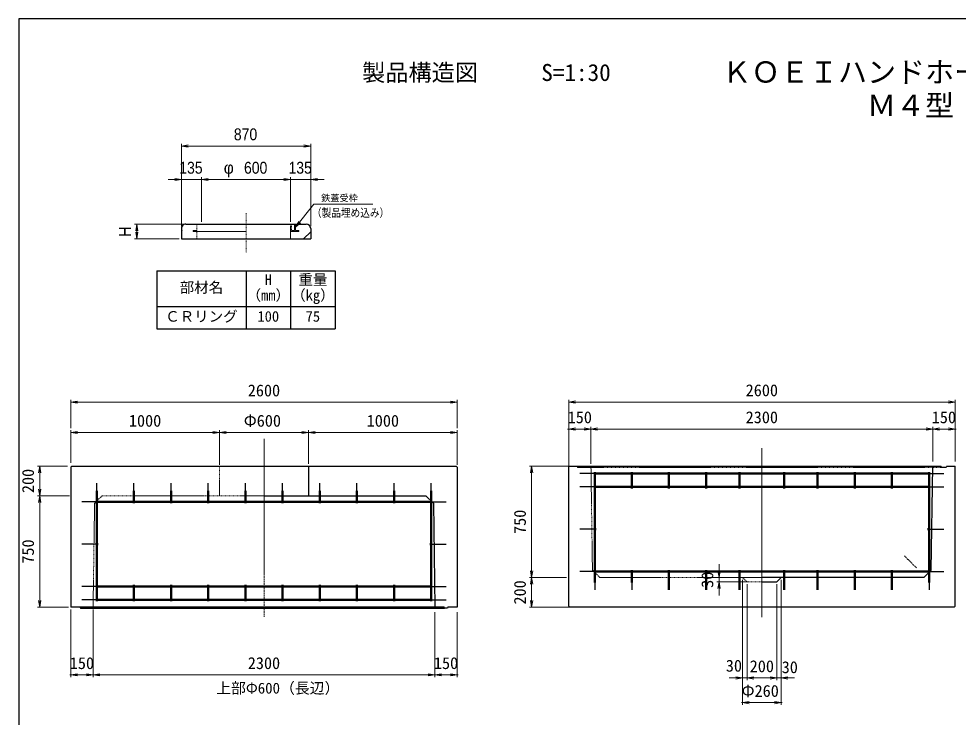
# Model space of a CAD drawing. Units: millimetres, scale not verified. Extents: x -200 to 200, y -139 to 138.
# Drawn here: x -200 to 10.7, y -18.2 to 138.5 of the extents above; entities that cross this region are included whole.
import ezdxf
from ezdxf.enums import TextEntityAlignment as Align

# ---------------------------------------------------------------- set-up
doc = ezdxf.new("R2010")
doc.units = ezdxf.units.MM
for name, pattern in [('DASHED', [7.5, 6, -1.5]), ('USER1', [12.95, 6.35, -3.175, 0.25, -3.175]), ('USER2', [4.7625, 3.175, -1.5875])]:
    doc.linetypes.add(name, pattern=pattern)
doc.layers.add('0-0', color=7, linetype='Continuous')
for name, color, linetype, lineweight in [('0-1_dims', 2, 'Continuous', 13), ('0-2_pen1実線', 4, 'Continuous', 13), ('0-3_pen2実線', 3, 'Continuous', 13), ('0-4_pen3実線', 7, 'Continuous', 25), ('0-5_pen4実線', 6, 'Continuous', 25), ('0-6_pen1一点', 4, 'USER1', 13), ('0-7_pen2破線', 3, 'DASHED', 18), ('0-8_鉄筋', 7, 'Continuous', 50), ('0-9_2', 7, 'Continuous', 25)]:
    doc.layers.add(name, color=color, linetype=linetype, lineweight=lineweight)
doc.styles.add('ＭＳ ゴシック', font='')
doc.styles.add('ＭＳ Ｐゴシック', font='')
doc.styles.get('ＭＳ ゴシック').set_extended_font_data('MS Gothic')
doc.styles.get('ＭＳ Ｐゴシック').set_extended_font_data('MS PGothic')

# ---------------------------------------------------------------- blocks, each defined once
blk = doc.blocks.new('部分図 1')
at = {"layer": '0-1_dims'}
for p, q in [((1394.07, 7213.59), (1394.07, 7768.54)), ((1394.07, 7753.54), (2264.07, 7753.54)), ((2264.07, 7228.59), (2264.07, 7768.54)), ((1394.07, 7528.54), (1304.07, 7528.54)), ((1394.07, 7213.59), (1394.07, 7543.54)), ((1529.07, 7528.54), (1394.07, 7528.54)), ((1529.07, 7243.59), (1529.07, 7543.54)), ((1529.07, 7243.59), (1529.07, 7543.54)), ((1529.07, 7528.54), (2129.07, 7528.54)), ((1529.07, 7528.54), (1619.07, 7528.54)), ((2129.07, 7528.54), (2039.07, 7528.54)), ((2129.07, 7243.59), (2129.07, 7543.54)), ((2129.07, 7243.59), (2129.07, 7543.54)), ((2129.07, 7528.54), (2264.07, 7528.54)), ((2264.07, 7213.59), (2264.07, 7543.54)), ((2264.07, 7528.54), (2354.07, 7528.54)), ((2330.09, 7361.95), (2681.55, 7361.95)), ((1409.07, 7228.59), (1079.13, 7228.59)), ((1094.13, 7228.59), (1094.13, 7128.59)), ((1379.07, 7128.59), (1079.13, 7128.59)), ((650, 5856), (650, 6045)), ((650, 6030), (3250, 6030)), ((3250, 5856), (3250, 6045)), ((4000, 5719), (4000, 6046)), ((4000, 6031), (6600, 6031)), ((6600, 5783.75), (6600, 6046)), ((650, 5622.07), (650, 5841)), ((650, 5826), (1650, 5826)), ((1650, 5607.93), (1650, 5841)), ((1650, 5607.93), (1650, 5841)), ((1650, 5826), (2250, 5826)), ((2250, 5615), (2250, 5841)), ((2250, 5615), (2250, 5841)), ((2250, 5826), (3250, 5826)), ((3250, 5607.93), (3250, 5841)), ((4000, 5849.31), (3993.18, 5849.31)), ((4000, 5521), (4000, 5864.31)), ((4000, 5849.31), (4150, 5849.31)), ((4150, 5615), (4150, 5864.31)), ((4150, 5615), (4150, 5864.31)), ((4150, 5849.31), (4156.82, 5849.31)), ((4150, 5849.31), (6450, 5849.31)), ((6449.79, 5849.31), (6443.08, 5849.31)), ((6449.79, 5630), (6449.79, 5864.31)), ((6449.79, 5849.31), (6600, 5849.31)), ((6450, 5647.86), (6450, 5864.31)), ((6600, 5630), (6600, 5864.31)), ((6600, 5849.31), (6606.71, 5849.31)), ((627.93, 5600), (426, 5600)), ((441, 5600), (441, 5400)), ((4035, 5600), (3736, 5600)), ((3751, 5600), (3751, 4850)), ((642.07, 5400), (426, 5400)), ((642.07, 5400), (426, 5400)), ((441, 5400), (441, 4650)), ((5012, 4850), (5012, 4940)), ((3985, 4850), (3736, 4850)), ((3985, 4850), (3736, 4850)), ((3751, 4850), (3751, 4650)), ((5155, 4850), (4997, 4850)), ((5210, 4820), (4997, 4820)), ((5012, 4850), (5012, 4820)), ((5012, 4820), (5012, 4730)), ((5170, 4835), (5170, 4159)), ((5200, 4805), (5200, 4159)), ((5200, 4805), (5200, 4159)), ((5400, 4805), (5400, 4159)), ((5400, 4805), (5400, 4159)), ((5430, 4835), (5430, 4159)), ((635, 4650), (426, 4650)), ((650, 4635), (650, 4180)), ((800, 4635), (800, 4180)), ((800, 4635), (800, 4180)), ((3100.01, 4616.42), (3100.01, 4180)), ((3100.01, 4616.42), (3100.01, 4180)), ((3250, 4616.42), (3250, 4180)), ((4133, 4650), (3736, 4650)), ((5430, 4516), (5430, 3993)), ((5170, 4465.25), (5170, 3993)), ((650, 4195), (643.18, 4195)), ((650, 4195), (800, 4195)), ((800, 4195), (3100.01, 4195)), ((800, 4195), (806.82, 4195)), ((3100.01, 4195), (3093.19, 4195)), ((3100.01, 4195), (3250, 4195)), ((3250, 4195), (3256.82, 4195)), ((5170, 4174), (5080, 4174)), ((5170, 4174), (5200, 4174)), ((5200, 4174), (5290, 4174)), ((5200, 4174), (5400, 4174)), ((5400, 4174), (5310, 4174)), ((5400, 4174), (5430, 4174)), ((5430, 4174), (5520, 4174)), ((5170, 4008), (5163.64, 4008)), ((5170, 4008), (5430, 4008)), ((5430, 4008), (5436.36, 4008))]:
    blk.add_line(p, q, dxfattribs=at)
at = {"layer": '0-1_dims', "color": 7}
blk.add_line((4055.71, 5600), (4061.9, 5600), dxfattribs=at)
at = {"layer": '0-1_dims'}
for points in [[(1439.07, 7761.04), (1394.07, 7753.54), (1439.07, 7746.04)], [(2219.07, 7746.04), (2264.07, 7753.54), (2219.07, 7761.04)], [(1349.07, 7521.04), (1394.07, 7528.54), (1349.07, 7536.04)], [(1574.07, 7536.04), (1529.07, 7528.54), (1574.07, 7521.04)], [(1574.07, 7536.04), (1529.07, 7528.54), (1574.07, 7521.04)], [(2084.07, 7521.04), (2129.07, 7528.54), (2084.07, 7536.04)], [(2084.07, 7521.04), (2129.07, 7528.54), (2084.07, 7536.04)], [(2309.07, 7536.04), (2264.07, 7528.54), (2309.07, 7521.04)], [(2161.07, 7206.59), (2285.09, 7361.95), (2330.09, 7361.95)], [(1101.63, 7183.59), (1094.13, 7228.59), (1086.63, 7183.59)], [(2183.28, 7246.44), (2161.07, 7206.59), (2195.01, 7237.08)], [(1086.63, 7173.59), (1094.13, 7128.59), (1101.63, 7173.59)], [(695, 6037.5), (650, 6030), (695, 6022.5)], [(3205, 6022.5), (3250, 6030), (3205, 6037.5)], [(4045, 6038.5), (4000, 6031), (4045, 6023.5)], [(6555, 6023.5), (6600, 6031), (6555, 6038.5)], [(695, 5833.5), (650, 5826), (695, 5818.5)], [(1605, 5818.5), (1650, 5826), (1605, 5833.5)], [(1695, 5833.5), (1650, 5826), (1695, 5818.5)], [(2205, 5818.5), (2250, 5826), (2205, 5833.5)], [(2295, 5833.5), (2250, 5826), (2295, 5818.5)], [(3205, 5818.5), (3250, 5826), (3205, 5833.5)], [(4045, 5856.81), (4000, 5849.31), (4045, 5841.81)], [(4105, 5841.81), (4150, 5849.31), (4105, 5856.81)], [(4195, 5856.81), (4150, 5849.31), (4195, 5841.81)], [(6405, 5841.81), (6450, 5849.31), (6405, 5856.81)], [(6494.79, 5856.81), (6449.79, 5849.31), (6494.79, 5841.81)], [(6555, 5841.81), (6600, 5849.31), (6555, 5856.81)], [(448.5, 5555), (441, 5600), (433.5, 5555)], [(3758.5, 5555), (3751, 5600), (3743.5, 5555)], [(433.5, 5445), (441, 5400), (448.5, 5445)], [(448.5, 5355), (441, 5400), (433.5, 5355)], [(3743.5, 4895), (3751, 4850), (3758.5, 4895)], [(5004.5, 4895), (5012, 4850), (5019.5, 4895)], [(3758.5, 4805), (3751, 4850), (3743.5, 4805)], [(5019.5, 4775), (5012, 4820), (5004.5, 4775)], [(433.5, 4695), (441, 4650), (448.5, 4695)], [(3743.5, 4695), (3751, 4650), (3758.5, 4695)], [(695, 4202.5), (650, 4195), (695, 4187.5)], [(755, 4187.5), (800, 4195), (755, 4202.5)], [(845, 4202.5), (800, 4195), (845, 4187.5)], [(3055.01, 4187.5), (3100.01, 4195), (3055.01, 4202.5)], [(3145.01, 4202.5), (3100.01, 4195), (3145.01, 4187.5)], [(3205, 4187.5), (3250, 4195), (3205, 4202.5)], [(5125, 4166.5), (5170, 4174), (5125, 4181.5)], [(5245, 4181.5), (5200, 4174), (5245, 4166.5)], [(5245, 4181.5), (5200, 4174), (5245, 4166.5)], [(5355, 4166.5), (5400, 4174), (5355, 4181.5)], [(5355, 4166.5), (5400, 4174), (5355, 4181.5)], [(5475, 4181.5), (5430, 4174), (5475, 4166.5)], [(5215, 4015.5), (5170, 4008), (5215, 4000.5)], [(5385, 4000.5), (5430, 4008), (5385, 4015.5)]]:
    blk.add_lwpolyline(points, dxfattribs=at)
at = {"layer": '0-2_pen1実線'}
for p, q in [((2161.07, 7207.62), (2182.05, 7228.59)), ((2129.07, 7175.62), (2132.05, 7178.59)), ((2216.75, 7128.59), (2264.07, 7175.91))]:
    blk.add_line(p, q, dxfattribs=at)
at = {"layer": '0-3_pen2実線'}
for p, q in [((2129.07, 7216.09), (2129.07, 7178.59)), ((2129.07, 7216.09), (2135.07, 7216.09)), ((2155.07, 7228.59), (2155.07, 7184.59)), ((2161.07, 7228.59), (2161.07, 7184.59)), ((2185.07, 7178.59), (2129.07, 7178.59)), ((2129.07, 7178.59), (2129.07, 7128.59)), ((2155.07, 7184.59), (2135.07, 7184.59)), ((2185.07, 7184.59), (2161.07, 7184.59)), ((2185.07, 7184.59), (2185.07, 7178.59))]:
    blk.add_line(p, q, dxfattribs=at)
at = {"layer": '0-3_pen2実線', "linetype": 'USER2'}
blk.add_line((2135.07, 7216.09), (2135.07, 7184.59), dxfattribs=at)
at = {"layer": '0-4_pen3実線'}
for p, q in [((1424.07, 7228.59), (2234.07, 7228.59)), ((1394.07, 7198.59), (1394.07, 7128.59)), ((2264.07, 7198.59), (2264.07, 7128.59)), ((1394.07, 7128.59), (2264.07, 7128.59)), ((1829.07, 6913.86), (1829.07, 6523.86)), ((2129.07, 6913.86), (2129.07, 6523.86)), ((1229.07, 6673.86), (2429.07, 6673.86)), ((650, 5592.93), (657.07, 5600)), ((650, 5592.93), (650, 4650)), ((657.07, 5600), (3242.93, 5600)), ((2250, 5600), (2250, 5400)), ((3250, 5592.93), (3242.93, 5600)), ((3250, 5592.93), (3250, 4650)), ((4000, 5600), (6505, 5600)), ((4000, 4657.07), (4000, 5600)), ((6545, 5600), (6540, 5590)), ((6545, 5600), (6600, 5600)), ((6600, 4657.07), (6600, 5600)), ((1950.01, 5400), (3040, 5400)), ((3040, 5400), (3090.01, 5350)), ((3250.01, 5387), (3250.01, 5288)), ((3090.01, 5350), (3100.01, 4650)), ((4000, 4863), (4000, 4962)), ((6390, 4850), (5300, 4850)), ((5300, 4820), (5400, 4820)), ((5430, 4850), (5400, 4820)), ((3162, 4650), (650, 4650)), ((712, 4650), (715, 4644)), ((715, 4644), (3165, 4644)), ((3165, 4644), (3162, 4650)), ((3250, 4650), (3188, 4650)), ((4000, 4657.07), (4007.07, 4650)), ((6592.93, 4650), (4007.07, 4650)), ((6600, 4657.07), (6592.93, 4650))]:
    blk.add_line(p, q, dxfattribs=at)
for points in [[(6390, 4850), (6440, 4900), (6449.79, 5600)], [(6540, 5590), (6510, 5590), (6505, 5600)], [(3188, 4650), (3185, 4644), (3165, 4644)]]:
    blk.add_lwpolyline(points, dxfattribs=at)
for centre, start, end in [((1424.07, 7198.59), 90, 206.74224), ((2234.07, 7198.59), 0, 90)]:
    blk.add_arc(centre, 30, start, end, dxfattribs=at)
at = {"layer": '0-5_pen4実線'}
for p, q in [((1229.07, 6913.86), (2429.07, 6913.86)), ((1229.07, 6913.86), (1229.07, 6523.86)), ((2429.07, 6913.86), (2429.07, 6523.86)), ((1229.07, 6523.86), (2429.07, 6523.86))]:
    blk.add_line(p, q, dxfattribs=at)
blk.add_lwpolyline([(300, 300), (12300, 300), (12300, 8610), (300, 8610)], close=True, dxfattribs=at)
at = {"layer": '0-6_pen1一点'}
for p, q in [((1829.07, 7302.67), (1829.07, 7035.04)), ((1950, 4586), (1950, 5782.82)), ((5300, 5720), (5300, 4583))]:
    blk.add_line(p, q, dxfattribs=at)
at = {"layer": '0-7_pen2破線'}
for p, q in [((1497.07, 7228.59), (1497.07, 7128.59)), ((1473.07, 7184.59), (1497.07, 7184.59)), ((1473.07, 7184.59), (1473.07, 7178.59)), ((1473.07, 7178.59), (1829.07, 7178.59)), ((1650, 5600), (1650, 5400)), ((860, 5400), (810, 5350)), ((860, 5400), (1950.01, 5400)), ((810, 5350), (800, 4650)), ((6340, 4915), (6260, 4995)), ((5170, 4850), (5200, 4820)), ((5200, 4820), (5300, 4820))]:
    blk.add_line(p, q, dxfattribs=at)
for points in [[(4055, 5600), (4060, 5590), (6510, 5590)], [(5300, 4850), (4210, 4850), (4160, 4900), (4150, 5600)]]:
    blk.add_lwpolyline(points, dxfattribs=at)
at = {"layer": '0-8_鉄筋'}
for p, q in [((4175, 4816), (4175, 5560)), ((4175, 5550), (6425, 5550)), ((4425, 5450), (4425, 5560)), ((4675, 5450), (4675, 5560)), ((4925, 5450), (4925, 5560)), ((5150, 5450), (5150, 5560)), ((5450, 5450), (5450, 5560)), ((5675, 5450), (5675, 5560)), ((5925, 5450), (5925, 5560)), ((6175, 5450), (6175, 5560)), ((6425, 4816), (6425, 5560)), ((4175, 5460), (6425, 5460)), ((825, 5434), (825, 4690)), ((1075, 5434), (1075, 5350)), ((1325, 5434), (1325, 5350)), ((1575, 5434), (1575, 5350)), ((1825, 5434), (1825, 5350)), ((2075, 5434), (2075, 5350)), ((2325, 5434), (2325, 5350)), ((2575, 5434), (2575, 5350)), ((2825, 5434), (2825, 5350)), ((3075, 5434), (3075, 4690)), ((825, 5360), (3075, 5360)), ((4175, 5175), (4185, 5175)), ((6425, 5175), (6415, 5175)), ((6425, 5175), (6415, 5175)), ((825, 5075), (835, 5075)), ((3075, 5075), (3065, 5075)), ((4175, 4890), (6425, 4890)), ((4425, 4816), (4425, 4900)), ((4675, 4816), (4675, 4900)), ((4925, 4816), (4925, 4900)), ((5150, 4816), (5150, 4900)), ((5450, 4816), (5450, 4900)), ((5675, 4816), (5675, 4900)), ((5925, 4816), (5925, 4900)), ((6175, 4816), (6175, 4900)), ((4675, 4816), (4675, 4766)), ((4925, 4816), (4925, 4766)), ((5150, 4816), (5150, 4766)), ((5450, 4816), (5450, 4766)), ((5675, 4816), (5675, 4766)), ((5925, 4816), (5925, 4766)), ((6175, 4816), (6175, 4766)), ((825, 4790), (3075, 4790)), ((1075, 4800), (1075, 4690)), ((1325, 4800), (1325, 4690)), ((1575, 4800), (1575, 4690)), ((1825, 4800), (1825, 4690)), ((2075, 4800), (2075, 4690)), ((2325, 4800), (2325, 4690)), ((2575, 4800), (2575, 4690)), ((2825, 4800), (2825, 4690)), ((825, 4700), (3075, 4700))]:
    blk.add_line(p, q, dxfattribs=at)
at = {"layer": '0-9_2'}
for p, q in [((4175, 5550), (4075, 5550)), ((6425, 5550), (6525, 5550)), ((825, 5434), (825, 5484)), ((1075, 5434), (1075, 5484)), ((1325, 5434), (1325, 5484)), ((1575, 5434), (1575, 5484)), ((1825, 5434), (1825, 5484)), ((2075, 5434), (2075, 5484)), ((2325, 5434), (2325, 5484)), ((2575, 5434), (2575, 5484)), ((2825, 5434), (2825, 5484)), ((3075, 5434), (3075, 5484)), ((4185, 5460), (4075, 5460)), ((6415, 5460), (6525, 5460)), ((825, 5360), (725, 5360)), ((3075, 5360), (3175, 5360)), ((4175, 5175), (4075, 5175)), ((6425, 5175), (6525, 5175)), ((825, 5075), (725, 5075)), ((3075, 5075), (3175, 5075)), ((4175, 4890), (4075, 4890)), ((6425, 4890), (6525, 4890)), ((4175, 4816), (4175, 4766)), ((4425, 4816), (4425, 4766)), ((4675, 4816), (4675, 4766)), ((4925, 4816), (4925, 4766)), ((5150, 4816), (5150, 4766)), ((5450, 4816), (5450, 4766)), ((5675, 4816), (5675, 4766)), ((5925, 4816), (5925, 4766)), ((6175, 4816), (6175, 4766)), ((6425, 4816), (6425, 4766)), ((825, 4790), (725, 4790)), ((3075.01, 4790), (3175.01, 4790)), ((825, 4700), (725, 4700)), ((3075.01, 4700), (3175.01, 4700))]:
    blk.add_line(p, q, dxfattribs=at)
at = {"layer": '0-1_dims', "color": 7, "style": 'ＭＳ Ｐゴシック'}
for s, height, width, p in [('870', 79.98, 0.9, (1747.25, 7768.54)), ('135', 79.98, 0.9, (1379.75, 7543.54)), ('600', 79.98, 0.9, (1815.43, 7543.54)), ('135', 79.98, 0.9, (2114.75, 7543.54)), ('（製品埋め込み）', 54.61, 0.85, (2272.6, 7260.39))]:
    blk.add_text(s, height=height, dxfattribs=dict(at, width=width)).set_placement(p, align=Align.BOTTOM_LEFT)
at = {"layer": '0-1_dims', "color": 7}
for s, height, style, p in [('φ', 79.98, 'ＭＳ Ｐゴシック', (1679.07, 7543.54)), ('鉄蓋受枠', 44.11, 'ＭＳ Ｐゴシック', (2334.37, 7368.49)), ('2600', 79.98, 'ＭＳ ゴシック', (1840.91, 6045)), ('2600', 79.98, 'ＭＳ ゴシック', (5190.91, 6046)), ('1000', 79.98, 'ＭＳ ゴシック', (1040.91, 5841)), ('Φ600', 79.98, 'ＭＳ ゴシック', (1813.64, 5841)), ('1000', 79.98, 'ＭＳ ゴシック', (2640.91, 5841)), ('150', 79.98, 'ＭＳ ゴシック', (3993.18, 5864.31)), ('2300', 79.98, 'ＭＳ ゴシック', (5190.91, 5864.31)), ('150', 79.98, 'ＭＳ ゴシック', (6443.08, 5864.31)), ('150', 79.98, 'ＭＳ ゴシック', (643.18, 4210)), ('2300', 79.98, 'ＭＳ ゴシック', (1840.91, 4210)), ('150', 79.98, 'ＭＳ ゴシック', (3093.19, 4210)), ('30', 79.98, 'ＭＳ ゴシック', (5057.45, 4192.45)), ('200', 79.98, 'ＭＳ ゴシック', (5218.18, 4189)), ('30', 79.98, 'ＭＳ ゴシック', (5433.45, 4182.45)), ('上部Φ600（長辺）', 73.31, 'ＭＳ ゴシック', (1628, 4047)), ('Φ260', 79.98, 'ＭＳ ゴシック', (5163.64, 4023))]:
    blk.add_text(s, height=height, dxfattribs=dict(at, style=style)).set_placement(p, align=Align.BOTTOM_LEFT)
at = {"layer": '0-1_dims', "color": 7, "style": 'ＭＳ Ｐゴシック', "width": 0.9}
blk.add_text('H', height=79.98, rotation=90, dxfattribs=at).set_placement((1079.13, 7143.65), align=Align.BOTTOM_LEFT)
at = {"layer": '0-1_dims', "color": 7, "style": 'ＭＳ ゴシック'}
for s, p in [('200', (426, 5418.18)), ('750', (3736, 5143.18)), ('750', (426, 4943.18)), ('30', (4997, 4780.45)), ('200', (3736, 4668.18))]:
    blk.add_text(s, height=79.98, rotation=90, dxfattribs=at).set_placement(p, align=Align.BOTTOM_LEFT)
at = {"layer": '0-4_pen3実線', "style": 'ＭＳ ゴシック'}
for s, height, p in [('\u3000製品構造図\u3000', 114.4, (2454.07, 8157.01)), ('S=1:30', 114.4, (3816.03, 8157.01)), ('H', 71.47, (1954.7, 6797.62)), ('重量', 71.47, (2181.59, 6797.62)), ('部材名', 71.47, (1382.84, 6745.12)), ('（mm）', 71.49, (1832.8, 6692.61)), ('（kg）', 71.49, (2132.8, 6692.61)), ('ＣＲリング', 71.46, (1285.37, 6550.13)), ('100', 71.47, (1905.96, 6550.12)), ('75', 71.44, (2230.34, 6550.14))]:
    blk.add_text(s, height=height, dxfattribs=at).set_placement(p, align=Align.BOTTOM_LEFT)
at = {"layer": '0-5_pen4実線', "style": 'ＭＳ ゴシック'}
for s, p in [('\u3000ＫＯＥＩハンドホール構造図\u3000', (4837.55, 8137.5)), ('Ｍ４型', (6007.5, 7912.5))]:
    blk.add_text(s, height=143, dxfattribs=at).set_placement(p, align=Align.BOTTOM_LEFT)

msp = doc.modelspace()

# ---------------------------------------------------------------- block references
at = {"layer": '0-0', "xscale": 0.0333333, "yscale": 0.03333}
msp.add_blockref('部分図 1', (-210, -148.5), dxfattribs=at)

doc.saveas('drawing.dxf')
